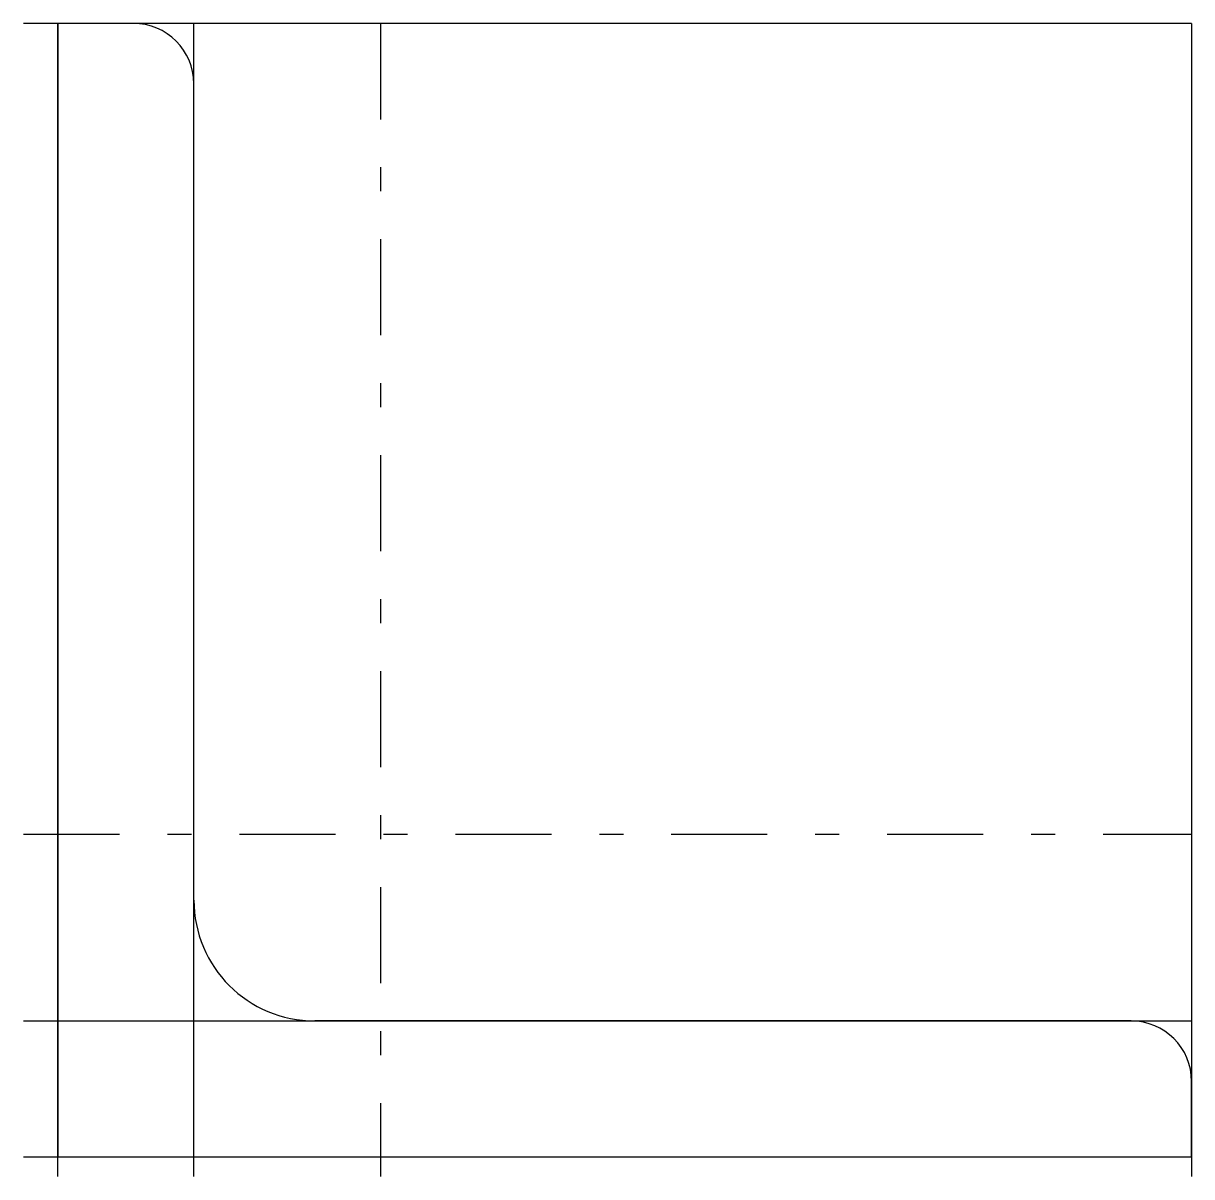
# Model space of a CAD drawing. Extents: x -5 to 150, y -3 to 150.
import ezdxf

# ---------------------------------------------------------------- set-up
doc = ezdxf.new("R2010")
doc.units = 0
doc.linetypes.add('CENTER', pattern=[28.575, 12.7, -6.35, 3.175, -6.35])
doc.layers.get('0').update_dxf_attribs({"linetype": 'CONTINUOUS'})

msp = doc.modelspace()

# ---------------------------------------------------------------- linework, layer by layer
at = {"linetype": 'CONTINUOUS'}
for p, q in [((150, 150), (-4.56, 150)), ((0, -2.6), (0, 150)), ((10, 150), (0, 150)), ((0, 150), (0, 0)), ((18, -2.6), (18, 150)), ((150, 150), (150, -2.6)), ((18, 34), (18, 142)), ((-4.56, 18), (150, 18)), ((142, 18), (34, 18)), ((150, 0), (150, 10)), ((-4.56, 0), (150, 0)), ((0, 0), (150, 0))]:
    msp.add_line(p, q, dxfattribs=at)
at = {"linetype": 'CENTER'}
for p, q in [((42.7, 150), (42.7, -2.6)), ((-4.56, 42.7), (150, 42.7))]:
    msp.add_line(p, q, dxfattribs=at)
at = {"linetype": 'CONTINUOUS'}
for centre, radius, start, end in [((10, 142), 8, 0, 90), ((34, 34), 16, 180, 270), ((142, 10), 8, 0, 90)]:
    msp.add_arc(centre, radius, start, end, dxfattribs=at)

doc.saveas('drawing.dxf')
